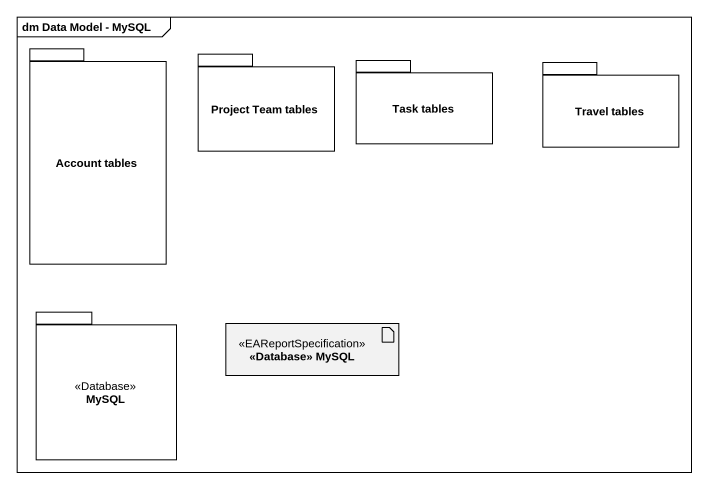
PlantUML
@startuml
mainframe dm Data Model - MySQL
package "Account tables" as Account_tables {
}
package "Project Team tables" as Project_Team_tables {
}
package "Task tables" as Task_tables {
}
package "Travel tables" as Travel_tables {
}
package MySQL <<Database>> {
}
artifact "<<Database>> MySQL" as Database_MySQL <<EAReportSpecification>>
@enduml
